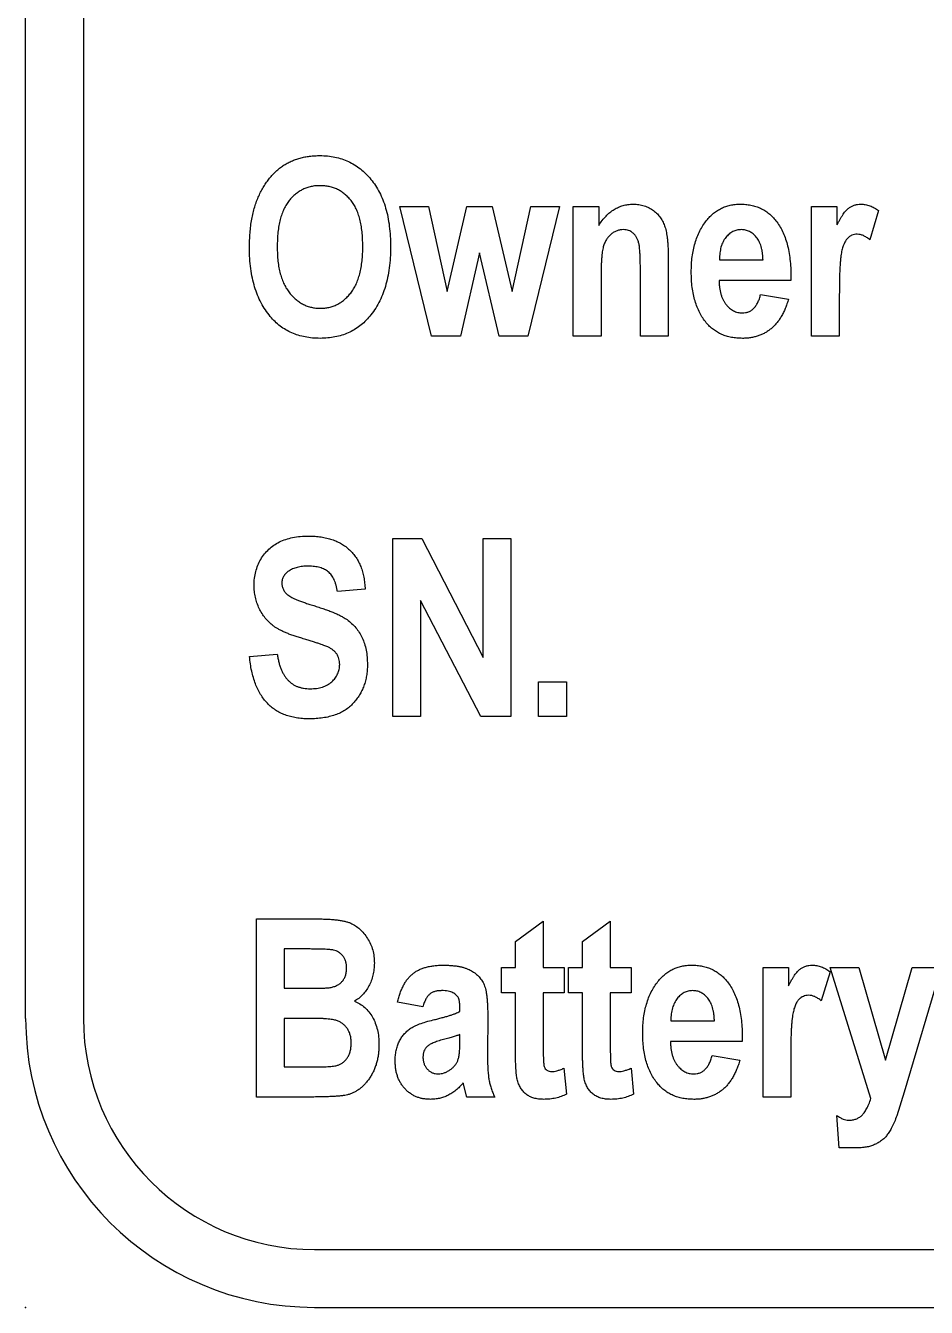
# Model space of a CAD drawing. Header units: millimetres. Extents: x 0 to 90, y 0 to 50.
# Drawn here: x 0 to 15.59, y 0 to 22.18 of the extents above; entities that cross this region are included whole.
import ezdxf

# ---------------------------------------------------------------- set-up
doc = ezdxf.new("R2010")
doc.units = ezdxf.units.MM
doc.header["$PDSIZE"] = -1

msp = doc.modelspace()

# ---------------------------------------------------------------- linework, layer by layer
at = {"color": 7, "linetype": 'Continuous'}
for p, q in [((0, 5), (0, 45)), ((5, 0), (85, 0))]:
    msp.add_line(p, q, dxfattribs=at)
at = {"color": 7, "linetype": 'Continuous', "lineweight": 25}
for p, q in [((1, 45), (1, 5)), ((6.474, 19.047), (6.969, 19.047)), ((7.024, 16.805), (6.474, 19.047)), ((6.969, 19.047), (7.295, 17.578)), ((7.295, 17.578), (7.634, 19.047)), ((7.634, 19.047), (8.071, 19.047)), ((8.071, 19.047), (8.416, 17.578)), ((8.416, 17.578), (8.742, 19.047)), ((9.236, 19.047), (8.687, 16.805)), ((8.742, 19.047), (9.236, 19.047)), ((9.476, 19.047), (9.917, 19.047)), ((9.476, 16.805), (9.476, 19.047)), ((9.917, 19.047), (9.917, 18.719)), ((13.599, 19.047), (14.039, 19.047)), ((13.599, 16.805), (13.599, 19.047)), ((14.039, 19.047), (14.039, 18.729)), ((14.76, 18.975), (14.608, 18.47)), ((7.855, 18.247), (7.522, 16.805)), ((8.194, 16.805), (7.855, 18.247)), ((11.117, 18.192), (11.117, 16.805)), ((12.006, 18.126), (12.759, 18.126)), ((9.957, 17.822), (9.957, 16.805)), ((10.637, 16.805), (10.637, 17.951)), ((13.239, 17.766), (11.998, 17.766)), ((13.241, 17.832), (13.239, 17.766)), ((12.718, 17.526), (13.199, 17.446)), ((14.079, 17.498), (14.079, 16.805)), ((7.522, 16.805), (7.024, 16.805)), ((8.687, 16.805), (8.194, 16.805)), ((9.957, 16.805), (9.476, 16.805)), ((11.117, 16.805), (10.637, 16.805)), ((14.079, 16.805), (13.599, 16.805)), ((6.354, 13.304), (6.856, 13.304)), ((6.354, 10.222), (6.354, 13.304)), ((6.856, 13.304), (7.915, 11.246)), ((7.915, 13.304), (8.396, 13.304)), ((7.915, 11.246), (7.915, 13.304)), ((8.396, 13.304), (8.396, 10.222)), ((5.874, 12.424), (5.394, 12.384)), ((6.835, 12.232), (6.835, 10.222)), ((7.877, 10.222), (6.835, 12.232)), ((3.873, 11.263), (4.353, 11.303)), ((8.876, 10.823), (9.356, 10.823)), ((8.876, 10.222), (8.876, 10.823)), ((9.356, 10.823), (9.356, 10.222)), ((6.835, 10.222), (6.354, 10.222)), ((8.396, 10.222), (7.877, 10.222)), ((9.356, 10.222), (8.876, 10.222)), ((3.993, 3.639), (3.993, 6.721)), ((3.993, 6.721), (5.029, 6.721)), ((8.476, 6.331), (8.956, 6.681)), ((8.956, 6.681), (8.956, 5.88)), ((9.637, 6.331), (10.117, 6.681)), ((10.117, 6.681), (10.117, 5.88)), ((8.476, 5.88), (8.476, 6.331)), ((9.637, 5.88), (9.637, 6.331)), ((4.473, 6.201), (4.473, 5.52)), ((4.795, 6.201), (4.473, 6.201)), ((8.236, 5.88), (8.476, 5.88)), ((8.236, 5.44), (8.236, 5.88)), ((8.956, 5.88), (9.316, 5.88)), ((9.316, 5.88), (9.316, 5.44)), ((9.396, 5.88), (9.637, 5.88)), ((9.396, 5.44), (9.396, 5.88)), ((10.117, 5.88), (10.477, 5.88)), ((10.477, 5.88), (10.477, 5.44)), ((12.759, 5.88), (13.199, 5.88)), ((12.759, 3.639), (12.759, 5.88)), ((13.199, 5.88), (13.199, 5.562)), ((13.919, 5.808), (13.767, 5.303)), ((14.626, 3.613), (13.919, 5.88)), ((13.919, 5.88), (14.42, 5.88)), ((14.42, 5.88), (14.879, 4.275)), ((14.879, 4.275), (15.342, 5.88)), ((15.841, 5.88), (15.204, 3.723)), ((15.342, 5.88), (15.841, 5.88)), ((4.473, 5.52), (4.841, 5.52)), ((8.476, 5.44), (8.236, 5.44)), ((8.476, 4.451), (8.476, 5.44)), ((8.956, 5.44), (8.956, 4.514)), ((9.316, 5.44), (8.956, 5.44)), ((9.637, 5.44), (9.396, 5.44)), ((9.637, 4.451), (9.637, 5.44)), ((10.117, 5.44), (10.117, 4.514)), ((10.477, 5.44), (10.117, 5.44)), ((6.875, 5.2), (6.434, 5.28)), ((4.473, 5), (4.473, 4.159)), ((4.916, 5), (4.473, 5)), ((7.995, 5.061), (7.991, 4.372)), ((11.166, 4.96), (11.918, 4.96)), ((7.515, 4.606), (7.515, 4.72)), ((12.401, 4.666), (12.398, 4.6)), ((12.398, 4.6), (11.157, 4.6)), ((11.878, 4.359), (12.358, 4.279)), ((13.239, 4.331), (13.239, 3.639)), ((4.473, 4.159), (4.981, 4.159)), ((9.314, 4.137), (9.356, 3.688)), ((10.475, 4.137), (10.517, 3.688)), ((7.635, 3.639), (7.572, 3.884)), ((4.855, 3.639), (3.993, 3.639)), ((8.116, 3.639), (7.635, 3.639)), ((13.239, 3.639), (12.759, 3.639)), ((15.204, 3.723), (15.075, 3.316)), ((14.079, 2.758), (14.039, 3.319)), ((14.367, 2.758), (14.079, 2.758)), ((5, 1), (85, 1))]:
    msp.add_line(p, q, dxfattribs=at)
at = {"color": 7, "linetype": 'Continuous'}
msp.add_arc((5, 5), 5, 180, 270, dxfattribs=at)
at = {"color": 7, "linetype": 'Continuous', "lineweight": 25}
msp.add_arc((5, 5), 4, 180, 270, dxfattribs=at)
for points, knots in [([(3.873, 18.328), (3.873, 18.372), (3.874, 18.46), (3.882, 18.587), (3.894, 18.709), (3.912, 18.825), (3.934, 18.934), (3.963, 19.038), (3.995, 19.136), (4.034, 19.227), (4.075, 19.313), (4.121, 19.393), (4.169, 19.467), (4.221, 19.536), (4.276, 19.599), (4.333, 19.657), (4.394, 19.709), (4.458, 19.755), (4.526, 19.796), (4.597, 19.831), (4.671, 19.861), (4.749, 19.886), (4.83, 19.904), (4.915, 19.918), (5.003, 19.926), (5.063, 19.927), (5.094, 19.927)], [0, 0, 0, 0, 0.058875, 0.115087, 0.168733, 0.220242, 0.269388, 0.316432, 0.361664, 0.405189, 0.447138, 0.487671, 0.526429, 0.564333, 0.601001, 0.63679, 0.671728, 0.706392, 0.741065, 0.775755, 0.810796, 0.846552, 0.883251, 0.920875, 0.959825, 1, 1, 1, 1]), ([(5.094, 19.927), (5.138, 19.926), (5.224, 19.924), (5.351, 19.904), (5.471, 19.873), (5.585, 19.827), (5.692, 19.768), (5.794, 19.697), (5.889, 19.613), (5.977, 19.517), (6.057, 19.409), (6.126, 19.289), (6.185, 19.159), (6.232, 19.017), (6.27, 18.865), (6.295, 18.701), (6.312, 18.528), (6.314, 18.408), (6.314, 18.346)], [0, 0, 0, 0, 0.058743, 0.1153, 0.170276, 0.224446, 0.278578, 0.333277, 0.389235, 0.4473, 0.507146, 0.568199, 0.631674, 0.697718, 0.767323, 0.840564, 0.917933, 1, 1, 1, 1]), ([(5.097, 19.407), (5.07, 19.407), (5.017, 19.406), (4.94, 19.392), (4.867, 19.373), (4.797, 19.344), (4.732, 19.308), (4.67, 19.263), (4.612, 19.21), (4.558, 19.149), (4.509, 19.08), (4.467, 19.001), (4.432, 18.914), (4.403, 18.818), (4.381, 18.713), (4.365, 18.599), (4.355, 18.477), (4.354, 18.392), (4.353, 18.348)], [0, 0, 0, 0, 0.055346, 0.10833, 0.160314, 0.21125, 0.262284, 0.314149, 0.36754, 0.423098, 0.48089, 0.541672, 0.606058, 0.674119, 0.747753, 0.826121, 0.909974, 1, 1, 1, 1]), ([(5.834, 18.359), (5.833, 18.402), (5.832, 18.486), (5.823, 18.607), (5.807, 18.719), (5.786, 18.823), (5.756, 18.918), (5.722, 19.005), (5.68, 19.082), (5.632, 19.151), (5.579, 19.211), (5.521, 19.263), (5.461, 19.308), (5.396, 19.345), (5.326, 19.372), (5.253, 19.392), (5.176, 19.405), (5.124, 19.407), (5.097, 19.407)], [0, 0, 0, 0, 0.089548, 0.173697, 0.251922, 0.324868, 0.393134, 0.457541, 0.518115, 0.575582, 0.631034, 0.6843, 0.736287, 0.787408, 0.838645, 0.890685, 0.944151, 1, 1, 1, 1]), ([(9.917, 18.719), (9.936, 18.748), (9.974, 18.805), (10.04, 18.88), (10.108, 18.944), (10.181, 18.996), (10.258, 19.037), (10.338, 19.066), (10.423, 19.084), (10.481, 19.086), (10.511, 19.087)], [0, 0, 0, 0, 0.144188, 0.279926, 0.40695, 0.528181, 0.645945, 0.762211, 0.879228, 1, 1, 1, 1]), ([(10.511, 19.087), (10.545, 19.086), (10.61, 19.083), (10.703, 19.062), (10.789, 19.027), (10.865, 18.978), (10.932, 18.92), (10.987, 18.852), (11.032, 18.776), (11.059, 18.706), (11.076, 18.646), (11.087, 18.595), (11.097, 18.54), (11.104, 18.48), (11.111, 18.415), (11.115, 18.345), (11.117, 18.27), (11.117, 18.218), (11.117, 18.192)], [0, 0, 0, 0, 0.081809, 0.158184, 0.232277, 0.304984, 0.377186, 0.447418, 0.518102, 0.590024, 0.628532, 0.670597, 0.715851, 0.7654, 0.818366, 0.874748, 0.935616, 1, 1, 1, 1]), ([(11.782, 18.805), (11.801, 18.827), (11.838, 18.872), (11.902, 18.929), (11.968, 18.978), (12.039, 19.017), (12.114, 19.049), (12.193, 19.071), (12.277, 19.085), (12.334, 19.086), (12.363, 19.087)], [0, 0, 0, 0, 0.131803, 0.258178, 0.381187, 0.502111, 0.622757, 0.744986, 0.869915, 1, 1, 1, 1]), ([(12.363, 19.087), (12.395, 19.086), (12.458, 19.085), (12.549, 19.07), (12.635, 19.049), (12.716, 19.017), (12.791, 18.977), (12.861, 18.927), (12.926, 18.868), (12.963, 18.823), (12.982, 18.801)], [0, 0, 0, 0, 0.136085, 0.26555, 0.390373, 0.511681, 0.632154, 0.752423, 0.874273, 1, 1, 1, 1]), ([(14.039, 18.729), (14.049, 18.746), (14.067, 18.781), (14.093, 18.829), (14.119, 18.873), (14.146, 18.912), (14.17, 18.946), (14.195, 18.975), (14.218, 18.999), (14.248, 19.025), (14.288, 19.05), (14.338, 19.072), (14.393, 19.084), (14.43, 19.086), (14.449, 19.087)], [0, 0, 0, 0, 0.103998, 0.200308, 0.28858, 0.369557, 0.441584, 0.506796, 0.565676, 0.617047, 0.71184, 0.805834, 0.901309, 1, 1, 1, 1]), ([(14.449, 19.087), (14.476, 19.086), (14.53, 19.083), (14.61, 19.06), (14.688, 19.025), (14.735, 18.992), (14.76, 18.975)], [0, 0, 0, 0, 0.2409696, 0.4820757, 0.7336169, 1, 1, 1, 1]), ([(10.346, 18.647), (10.327, 18.646), (10.288, 18.644), (10.232, 18.628), (10.179, 18.604), (10.13, 18.568), (10.085, 18.525), (10.048, 18.473), (10.016, 18.414), (9.998, 18.358), (9.985, 18.307), (9.978, 18.261), (9.971, 18.207), (9.967, 18.144), (9.962, 18.075), (9.959, 17.998), (9.957, 17.912), (9.957, 17.853), (9.957, 17.822)], [0, 0, 0, 0, 0.057016, 0.112732, 0.169301, 0.22845, 0.288925, 0.350989, 0.415198, 0.483776, 0.52274, 0.568531, 0.622096, 0.682764, 0.7507, 0.826504, 0.909596, 1, 1, 1, 1]), ([(10.637, 17.951), (10.637, 17.979), (10.637, 18.031), (10.635, 18.107), (10.634, 18.175), (10.631, 18.236), (10.627, 18.29), (10.623, 18.336), (10.617, 18.375), (10.609, 18.417), (10.596, 18.463), (10.574, 18.511), (10.546, 18.552), (10.512, 18.586), (10.474, 18.613), (10.434, 18.633), (10.391, 18.645), (10.361, 18.646), (10.346, 18.647)], [0, 0, 0, 0, 0.097761, 0.1866444, 0.2673996, 0.340072, 0.4039178, 0.4589663, 0.5060973, 0.5445867, 0.6111247, 0.6730915, 0.7312221, 0.7877793, 0.8424479, 0.8951133, 0.9464925, 1, 1, 1, 1]), ([(11.518, 17.914), (11.519, 17.959), (11.52, 18.047), (11.532, 18.176), (11.553, 18.298), (11.582, 18.413), (11.619, 18.522), (11.665, 18.623), (11.718, 18.718), (11.761, 18.776), (11.782, 18.805)], [0, 0, 0, 0, 0.14335, 0.279282, 0.409862, 0.535249, 0.655308, 0.772627, 0.886788, 1, 1, 1, 1]), ([(12.383, 18.647), (12.358, 18.645), (12.307, 18.642), (12.235, 18.615), (12.169, 18.572), (12.133, 18.532), (12.115, 18.511)], [0, 0, 0, 0, 0.246886, 0.485988, 0.734124, 1, 1, 1, 1]), ([(12.759, 18.126), (12.758, 18.147), (12.756, 18.188), (12.75, 18.247), (12.74, 18.302), (12.728, 18.353), (12.711, 18.399), (12.692, 18.442), (12.67, 18.482), (12.636, 18.526), (12.589, 18.574), (12.526, 18.616), (12.456, 18.642), (12.408, 18.645), (12.383, 18.647)], [0, 0, 0, 0, 0.087678, 0.170456, 0.24878, 0.32184, 0.390524, 0.456764, 0.519546, 0.579618, 0.692312, 0.797234, 0.897785, 1, 1, 1, 1]), ([(12.982, 18.801), (13.003, 18.772), (13.046, 18.714), (13.098, 18.616), (13.142, 18.509), (13.18, 18.393), (13.207, 18.266), (13.227, 18.13), (13.24, 17.984), (13.241, 17.884), (13.241, 17.832)], [0, 0, 0, 0, 0.103895, 0.211958, 0.324884, 0.443908, 0.57076, 0.705209, 0.847943, 1, 1, 1, 1]), ([(12.115, 18.511), (12.106, 18.499), (12.088, 18.475), (12.066, 18.435), (12.047, 18.392), (12.031, 18.345), (12.02, 18.295), (12.012, 18.242), (12.006, 18.185), (12.006, 18.146), (12.006, 18.126)], [0, 0, 0, 0, 0.109018, 0.220388, 0.33587, 0.455756, 0.58196, 0.71394, 0.852622, 1, 1, 1, 1]), ([(14.389, 18.567), (14.373, 18.566), (14.342, 18.564), (14.297, 18.549), (14.254, 18.526), (14.216, 18.491), (14.18, 18.445), (14.152, 18.383), (14.128, 18.307), (14.113, 18.233), (14.104, 18.162), (14.097, 18.098), (14.091, 18.023), (14.087, 17.938), (14.083, 17.843), (14.081, 17.737), (14.08, 17.621), (14.08, 17.54), (14.079, 17.498)], [0, 0, 0, 0, 0.038912, 0.077466, 0.116553, 0.158297, 0.205102, 0.260093, 0.325766, 0.402257, 0.447626, 0.501137, 0.563301, 0.633649, 0.712231, 0.799558, 0.895649, 1, 1, 1, 1]), ([(14.608, 18.47), (14.589, 18.484), (14.554, 18.512), (14.498, 18.543), (14.443, 18.563), (14.407, 18.565), (14.389, 18.567)], [0, 0, 0, 0, 0.2912302, 0.5504626, 0.7831334, 1, 1, 1, 1]), ([(4.233, 17.143), (4.204, 17.18), (4.146, 17.255), (4.073, 17.379), (4.011, 17.513), (3.96, 17.657), (3.921, 17.81), (3.893, 17.974), (3.876, 18.147), (3.874, 18.267), (3.873, 18.328)], [0, 0, 0, 0, 0.111774, 0.224768, 0.341037, 0.461277, 0.586021, 0.717125, 0.854893, 1, 1, 1, 1]), ([(4.353, 18.348), (4.354, 18.305), (4.355, 18.222), (4.365, 18.102), (4.381, 17.989), (4.405, 17.885), (4.435, 17.789), (4.471, 17.701), (4.515, 17.622), (4.565, 17.552), (4.62, 17.489), (4.679, 17.435), (4.74, 17.389), (4.805, 17.351), (4.874, 17.322), (4.945, 17.301), (5.02, 17.288), (5.071, 17.287), (5.097, 17.286)], [0, 0, 0, 0, 0.088602, 0.171444, 0.249281, 0.322503, 0.391452, 0.456213, 0.51819, 0.577721, 0.634997, 0.689462, 0.742006, 0.793632, 0.844107, 0.895137, 0.946598, 1, 1, 1, 1]), ([(5.097, 17.286), (5.123, 17.287), (5.174, 17.289), (5.249, 17.3), (5.321, 17.321), (5.389, 17.35), (5.454, 17.387), (5.515, 17.434), (5.573, 17.487), (5.627, 17.549), (5.676, 17.62), (5.719, 17.7), (5.754, 17.788), (5.783, 17.886), (5.807, 17.992), (5.822, 18.106), (5.833, 18.23), (5.834, 18.315), (5.834, 18.359)], [0, 0, 0, 0, 0.053504, 0.105005, 0.155724, 0.205892, 0.256621, 0.308503, 0.362033, 0.418076, 0.477, 0.538189, 0.603185, 0.672405, 0.74634, 0.825333, 0.909801, 1, 1, 1, 1]), ([(6.314, 18.346), (6.313, 18.284), (6.311, 18.163), (6.294, 17.986), (6.266, 17.82), (6.227, 17.664), (6.177, 17.519), (6.114, 17.384), (6.042, 17.259), (5.983, 17.184), (5.954, 17.147)], [0, 0, 0, 0, 0.145904, 0.284543, 0.416087, 0.54131, 0.661107, 0.776944, 0.889496, 1, 1, 1, 1]), ([(11.778, 17.035), (11.757, 17.062), (11.715, 17.117), (11.662, 17.208), (11.618, 17.307), (11.58, 17.413), (11.553, 17.527), (11.532, 17.649), (11.52, 17.779), (11.519, 17.868), (11.518, 17.914)], [0, 0, 0, 0, 0.109602, 0.221484, 0.336773, 0.456542, 0.581983, 0.714311, 0.853395, 1, 1, 1, 1]), ([(11.998, 17.766), (11.999, 17.744), (12, 17.702), (12.007, 17.641), (12.017, 17.583), (12.03, 17.529), (12.046, 17.479), (12.067, 17.433), (12.091, 17.391), (12.118, 17.352), (12.148, 17.318), (12.18, 17.288), (12.213, 17.262), (12.248, 17.242), (12.284, 17.226), (12.322, 17.214), (12.361, 17.207), (12.388, 17.206), (12.401, 17.206)], [0, 0, 0, 0, 0.0847448, 0.1649225, 0.2409266, 0.3121893, 0.3809109, 0.446858, 0.5095505, 0.5714293, 0.630845, 0.6866975, 0.7412358, 0.7930266, 0.8447598, 0.8957448, 0.9469955, 1, 1, 1, 1]), ([(12.401, 17.206), (12.42, 17.207), (12.458, 17.208), (12.511, 17.224), (12.559, 17.25), (12.602, 17.285), (12.639, 17.332), (12.672, 17.387), (12.698, 17.453), (12.711, 17.501), (12.718, 17.526)], [0, 0, 0, 0, 0.116524, 0.226733, 0.335156, 0.447522, 0.566259, 0.696642, 0.840192, 1, 1, 1, 1]), ([(13.199, 17.446), (13.191, 17.418), (13.175, 17.363), (13.145, 17.285), (13.113, 17.212), (13.077, 17.145), (13.038, 17.083), (12.995, 17.027), (12.949, 16.976), (12.899, 16.932), (12.848, 16.892), (12.792, 16.858), (12.734, 16.83), (12.673, 16.806), (12.61, 16.788), (12.543, 16.775), (12.474, 16.767), (12.427, 16.766), (12.403, 16.765)], [0, 0, 0, 0, 0.077045, 0.150467, 0.220359, 0.287014, 0.351067, 0.412648, 0.472598, 0.530996, 0.588287, 0.645052, 0.702096, 0.758661, 0.816964, 0.875836, 0.936735, 1, 1, 1, 1]), ([(5.095, 16.765), (5.051, 16.766), (4.964, 16.768), (4.838, 16.787), (4.718, 16.816), (4.606, 16.857), (4.501, 16.911), (4.404, 16.977), (4.313, 17.053), (4.26, 17.113), (4.233, 17.143)], [0, 0, 0, 0, 0.1368706, 0.2672512, 0.3929102, 0.5147911, 0.6345242, 0.7543605, 0.8755291, 1, 1, 1, 1]), ([(5.954, 17.147), (5.927, 17.116), (5.874, 17.056), (5.784, 16.978), (5.687, 16.912), (5.582, 16.859), (5.47, 16.817), (5.352, 16.787), (5.226, 16.769), (5.14, 16.767), (5.095, 16.765)], [0, 0, 0, 0, 0.125148, 0.246865, 0.367258, 0.487188, 0.608893, 0.734292, 0.86416, 1, 1, 1, 1]), ([(12.403, 16.765), (12.371, 16.766), (12.307, 16.768), (12.214, 16.781), (12.126, 16.802), (12.044, 16.831), (11.969, 16.869), (11.899, 16.916), (11.834, 16.971), (11.797, 17.013), (11.778, 17.035)], [0, 0, 0, 0, 0.139395, 0.271862, 0.398788, 0.521401, 0.640402, 0.758731, 0.878221, 1, 1, 1, 1]), ([(3.953, 12.493), (3.954, 12.534), (3.957, 12.613), (3.98, 12.729), (4.016, 12.84), (4.067, 12.942), (4.13, 13.036), (4.206, 13.118), (4.293, 13.188), (4.391, 13.246), (4.501, 13.29), (4.623, 13.321), (4.756, 13.341), (4.849, 13.343), (4.897, 13.344)], [0, 0, 0, 0, 0.084667, 0.166253, 0.24656, 0.326236, 0.40525, 0.482314, 0.558847, 0.63714, 0.719, 0.805955, 0.899283, 1, 1, 1, 1]), ([(4.897, 13.344), (4.934, 13.344), (5.006, 13.342), (5.11, 13.331), (5.208, 13.312), (5.3, 13.287), (5.386, 13.253), (5.465, 13.211), (5.539, 13.163), (5.605, 13.106), (5.666, 13.044), (5.719, 12.974), (5.763, 12.898), (5.801, 12.815), (5.831, 12.727), (5.853, 12.631), (5.868, 12.53), (5.872, 12.46), (5.874, 12.424)], [0, 0, 0, 0, 0.072568, 0.141783, 0.207245, 0.269735, 0.330417, 0.389031, 0.446748, 0.504049, 0.561172, 0.618533, 0.676345, 0.73572, 0.797097, 0.861465, 0.92895, 1, 1, 1, 1]), ([(4.895, 12.824), (4.86, 12.823), (4.794, 12.822), (4.702, 12.806), (4.621, 12.78), (4.554, 12.743), (4.501, 12.699), (4.461, 12.648), (4.437, 12.592), (4.435, 12.551), (4.433, 12.531)], [0, 0, 0, 0, 0.171938, 0.325282, 0.462844, 0.587601, 0.70071, 0.802728, 0.900506, 1, 1, 1, 1]), ([(5.394, 12.384), (5.39, 12.403), (5.384, 12.441), (5.372, 12.496), (5.356, 12.546), (5.338, 12.591), (5.317, 12.632), (5.294, 12.668), (5.267, 12.7), (5.228, 12.736), (5.17, 12.772), (5.09, 12.803), (4.996, 12.821), (4.93, 12.823), (4.895, 12.824)], [0, 0, 0, 0, 0.079937, 0.154639, 0.224777, 0.289732, 0.351117, 0.407984, 0.462627, 0.51532, 0.620706, 0.734618, 0.860001, 1, 1, 1, 1]), ([(4.76, 11.582), (4.734, 11.59), (4.683, 11.606), (4.61, 11.631), (4.541, 11.655), (4.48, 11.682), (4.422, 11.708), (4.371, 11.736), (4.325, 11.763), (4.27, 11.801), (4.21, 11.853), (4.145, 11.925), (4.089, 12.005), (4.04, 12.093), (4.001, 12.187), (3.974, 12.286), (3.956, 12.388), (3.954, 12.458), (3.953, 12.493)], [0, 0, 0, 0, 0.0622316, 0.1205711, 0.1753527, 0.2260922, 0.27338, 0.3177031, 0.3579184, 0.3952189, 0.4668139, 0.5386371, 0.6120785, 0.6881055, 0.7657377, 0.842667, 0.9206211, 1, 1, 1, 1]), ([(4.433, 12.531), (4.435, 12.511), (4.437, 12.473), (4.458, 12.417), (4.492, 12.366), (4.523, 12.339), (4.539, 12.325)], [0, 0, 0, 0, 0.246628, 0.484852, 0.732757, 1, 1, 1, 1]), ([(4.539, 12.325), (4.549, 12.317), (4.571, 12.301), (4.61, 12.28), (4.656, 12.257), (4.711, 12.234), (4.773, 12.21), (4.844, 12.186), (4.922, 12.16), (4.977, 12.143), (5.006, 12.135)], [0, 0, 0, 0, 0.072621, 0.160521, 0.262665, 0.379386, 0.511902, 0.658321, 0.821909, 1, 1, 1, 1]), ([(5.006, 12.135), (5.037, 12.125), (5.097, 12.107), (5.182, 12.077), (5.262, 12.049), (5.335, 12.02), (5.4, 11.99), (5.46, 11.96), (5.513, 11.93), (5.575, 11.89), (5.642, 11.835), (5.715, 11.761), (5.775, 11.677), (5.826, 11.584), (5.865, 11.482), (5.894, 11.37), (5.911, 11.247), (5.913, 11.162), (5.914, 11.118)], [0, 0, 0, 0, 0.064735, 0.125232, 0.18165, 0.233928, 0.282151, 0.326608, 0.367382, 0.404223, 0.473435, 0.541966, 0.610478, 0.680583, 0.753185, 0.829975, 0.911788, 1, 1, 1, 1]), ([(5.434, 11.125), (5.433, 11.142), (5.432, 11.175), (5.423, 11.223), (5.406, 11.266), (5.383, 11.306), (5.354, 11.342), (5.318, 11.374), (5.276, 11.403), (5.234, 11.424), (5.195, 11.441), (5.157, 11.455), (5.111, 11.472), (5.056, 11.49), (4.994, 11.511), (4.923, 11.534), (4.844, 11.557), (4.789, 11.574), (4.76, 11.582)], [0, 0, 0, 0, 0.057552, 0.111793, 0.164085, 0.214928, 0.266872, 0.320587, 0.378808, 0.441299, 0.478455, 0.524687, 0.58055, 0.645585, 0.720264, 0.803693, 0.897024, 1, 1, 1, 1]), ([(4.901, 10.182), (4.863, 10.183), (4.79, 10.185), (4.684, 10.197), (4.584, 10.219), (4.49, 10.248), (4.404, 10.286), (4.322, 10.332), (4.248, 10.388), (4.181, 10.452), (4.119, 10.524), (4.064, 10.604), (4.016, 10.694), (3.974, 10.791), (3.939, 10.897), (3.91, 11.012), (3.887, 11.134), (3.878, 11.219), (3.873, 11.263)], [0, 0, 0, 0, 0.0673204, 0.1309198, 0.1916846, 0.2500735, 0.3064606, 0.3620394, 0.4170512, 0.4720401, 0.5285064, 0.5865571, 0.6469252, 0.7100319, 0.7765677, 0.8468161, 0.9212905, 1, 1, 1, 1]), ([(4.353, 11.303), (4.357, 11.279), (4.365, 11.231), (4.38, 11.163), (4.398, 11.1), (4.42, 11.041), (4.444, 10.987), (4.473, 10.938), (4.503, 10.892), (4.538, 10.852), (4.575, 10.817), (4.615, 10.786), (4.659, 10.76), (4.705, 10.739), (4.755, 10.723), (4.808, 10.711), (4.864, 10.704), (4.902, 10.703), (4.922, 10.703)], [0, 0, 0, 0, 0.080205, 0.156403, 0.228002, 0.296347, 0.360689, 0.422637, 0.481417, 0.538915, 0.594342, 0.649263, 0.703951, 0.75944, 0.816109, 0.87479, 0.935893, 1, 1, 1, 1]), ([(5.914, 11.118), (5.914, 11.086), (5.912, 11.022), (5.9, 10.929), (5.882, 10.839), (5.854, 10.753), (5.819, 10.672), (5.777, 10.594), (5.727, 10.52), (5.669, 10.45), (5.604, 10.387), (5.529, 10.332), (5.445, 10.285), (5.353, 10.248), (5.252, 10.218), (5.143, 10.197), (5.025, 10.185), (4.943, 10.183), (4.901, 10.182)], [0, 0, 0, 0, 0.061988, 0.122014, 0.180404, 0.237404, 0.294337, 0.35031, 0.407281, 0.464895, 0.523116, 0.582261, 0.642735, 0.706185, 0.772826, 0.843675, 0.919228, 1, 1, 1, 1]), ([(4.922, 10.703), (4.941, 10.703), (4.979, 10.704), (5.034, 10.709), (5.086, 10.718), (5.134, 10.732), (5.18, 10.749), (5.223, 10.77), (5.261, 10.795), (5.297, 10.823), (5.329, 10.854), (5.357, 10.887), (5.38, 10.923), (5.4, 10.96), (5.415, 10.999), (5.426, 11.039), (5.433, 11.082), (5.434, 11.111), (5.434, 11.125)], [0, 0, 0, 0, 0.078116, 0.152378, 0.222361, 0.290398, 0.354953, 0.418407, 0.48035, 0.541317, 0.601276, 0.659645, 0.715993, 0.771945, 0.827759, 0.883351, 0.94118, 1, 1, 1, 1]), ([(5.029, 6.721), (5.063, 6.721), (5.128, 6.72), (5.222, 6.717), (5.309, 6.711), (5.387, 6.703), (5.458, 6.693), (5.52, 6.68), (5.576, 6.666), (5.639, 6.642), (5.71, 6.604), (5.786, 6.544), (5.856, 6.471), (5.918, 6.384), (5.97, 6.287), (6.008, 6.183), (6.03, 6.072), (6.033, 5.996), (6.034, 5.957)], [0, 0, 0, 0, 0.07028, 0.135416, 0.195068, 0.24925, 0.298454, 0.342507, 0.381832, 0.416347, 0.481346, 0.547405, 0.616624, 0.690799, 0.766602, 0.842701, 0.919643, 1, 1, 1, 1]), ([(5.554, 5.867), (5.553, 5.888), (5.551, 5.928), (5.54, 5.985), (5.519, 6.036), (5.49, 6.08), (5.455, 6.117), (5.417, 6.146), (5.375, 6.168), (5.335, 6.18), (5.297, 6.187), (5.258, 6.19), (5.207, 6.194), (5.146, 6.196), (5.074, 6.199), (4.991, 6.199), (4.897, 6.201), (4.83, 6.201), (4.795, 6.201)], [0, 0, 0, 0, 0.065772, 0.125482, 0.182261, 0.237219, 0.290141, 0.340666, 0.389377, 0.438774, 0.469408, 0.51093, 0.563567, 0.627919, 0.704074, 0.791347, 0.889773, 1, 1, 1, 1]), ([(5.251, 5.53), (5.273, 5.534), (5.317, 5.542), (5.377, 5.564), (5.43, 5.595), (5.475, 5.634), (5.51, 5.682), (5.536, 5.736), (5.551, 5.8), (5.553, 5.844), (5.554, 5.867)], [0, 0, 0, 0, 0.1375242, 0.2636157, 0.3836573, 0.4992958, 0.6158696, 0.734527, 0.8613972, 1, 1, 1, 1]), ([(6.034, 5.957), (6.033, 5.921), (6.03, 5.851), (6.013, 5.748), (5.982, 5.651), (5.941, 5.56), (5.89, 5.478), (5.831, 5.406), (5.765, 5.344), (5.715, 5.313), (5.69, 5.298)], [0, 0, 0, 0, 0.137774, 0.2708, 0.400543, 0.529749, 0.654738, 0.773582, 0.888014, 1, 1, 1, 1]), ([(6.434, 5.28), (6.441, 5.308), (6.455, 5.361), (6.479, 5.438), (6.507, 5.508), (6.54, 5.573), (6.573, 5.632), (6.611, 5.684), (6.653, 5.731), (6.697, 5.772), (6.747, 5.807), (6.801, 5.838), (6.859, 5.863), (6.923, 5.884), (6.992, 5.9), (7.066, 5.912), (7.144, 5.919), (7.198, 5.92), (7.226, 5.92)], [0, 0, 0, 0, 0.075823, 0.146937, 0.213954, 0.277769, 0.338238, 0.395102, 0.450157, 0.503603, 0.556916, 0.611391, 0.668331, 0.727326, 0.790084, 0.855897, 0.926121, 1, 1, 1, 1]), ([(7.226, 5.92), (7.251, 5.92), (7.299, 5.92), (7.369, 5.915), (7.435, 5.909), (7.496, 5.9), (7.552, 5.888), (7.604, 5.872), (7.651, 5.855), (7.707, 5.829), (7.77, 5.79), (7.835, 5.735), (7.887, 5.672), (7.922, 5.612), (7.944, 5.558), (7.958, 5.509), (7.97, 5.453), (7.979, 5.389), (7.986, 5.318), (7.992, 5.239), (7.995, 5.152), (7.995, 5.092), (7.995, 5.061)], [0, 0, 0, 0, 0.054641, 0.106161, 0.154129, 0.199645, 0.241972, 0.281198, 0.318383, 0.352886, 0.417854, 0.479403, 0.539067, 0.598519, 0.63066, 0.667995, 0.709776, 0.757108, 0.809735, 0.86773, 0.931128, 1, 1, 1, 1]), ([(10.942, 5.638), (10.961, 5.661), (10.998, 5.705), (11.061, 5.762), (11.127, 5.812), (11.199, 5.851), (11.274, 5.883), (11.353, 5.904), (11.436, 5.918), (11.493, 5.92), (11.522, 5.92)], [0, 0, 0, 0, 0.131803, 0.258178, 0.381187, 0.502111, 0.622757, 0.744986, 0.869915, 1, 1, 1, 1]), ([(11.522, 5.92), (11.554, 5.92), (11.617, 5.918), (11.708, 5.904), (11.795, 5.882), (11.875, 5.851), (11.951, 5.81), (12.021, 5.76), (12.085, 5.702), (12.123, 5.657), (12.142, 5.634)], [0, 0, 0, 0, 0.1360853, 0.2655503, 0.3903726, 0.5116806, 0.6321538, 0.7524231, 0.8742726, 1, 1, 1, 1]), ([(13.199, 5.562), (13.208, 5.58), (13.226, 5.614), (13.253, 5.663), (13.279, 5.707), (13.305, 5.745), (13.329, 5.78), (13.354, 5.808), (13.378, 5.833), (13.407, 5.859), (13.447, 5.883), (13.497, 5.905), (13.552, 5.918), (13.589, 5.92), (13.608, 5.92)], [0, 0, 0, 0, 0.103998, 0.200308, 0.28858, 0.369557, 0.441584, 0.506796, 0.565676, 0.617047, 0.71184, 0.805834, 0.901309, 1, 1, 1, 1]), ([(13.608, 5.92), (13.635, 5.919), (13.69, 5.917), (13.769, 5.894), (13.847, 5.859), (13.895, 5.826), (13.919, 5.808)], [0, 0, 0, 0, 0.24097, 0.482076, 0.733617, 1, 1, 1, 1]), ([(10.677, 4.747), (10.678, 4.792), (10.68, 4.881), (10.692, 5.01), (10.712, 5.132), (10.742, 5.247), (10.778, 5.356), (10.824, 5.457), (10.878, 5.552), (10.921, 5.61), (10.942, 5.638)], [0, 0, 0, 0, 0.14335, 0.279282, 0.409862, 0.535249, 0.655308, 0.772627, 0.886788, 1, 1, 1, 1]), ([(12.142, 5.634), (12.163, 5.605), (12.206, 5.547), (12.257, 5.449), (12.302, 5.342), (12.339, 5.226), (12.367, 5.099), (12.386, 4.963), (12.399, 4.818), (12.4, 4.718), (12.401, 4.666)], [0, 0, 0, 0, 0.103895, 0.211958, 0.324884, 0.443908, 0.57076, 0.705209, 0.847943, 1, 1, 1, 1]), ([(4.841, 5.52), (4.867, 5.52), (4.917, 5.52), (4.988, 5.521), (5.051, 5.521), (5.107, 5.523), (5.154, 5.524), (5.193, 5.526), (5.224, 5.527), (5.243, 5.529), (5.251, 5.53)], [0, 0, 0, 0, 0.1922402, 0.3661785, 0.5202834, 0.6545811, 0.7690505, 0.8652795, 0.9417025, 1, 1, 1, 1]), ([(7.197, 5.48), (7.177, 5.479), (7.138, 5.478), (7.083, 5.467), (7.035, 5.449), (6.993, 5.422), (6.956, 5.384), (6.924, 5.334), (6.896, 5.272), (6.882, 5.225), (6.875, 5.2)], [0, 0, 0, 0, 0.129425, 0.247739, 0.354825, 0.457886, 0.5643, 0.688408, 0.83323, 1, 1, 1, 1]), ([(7.515, 5.12), (7.515, 5.147), (7.514, 5.196), (7.511, 5.263), (7.502, 5.314), (7.491, 5.352), (7.474, 5.381), (7.452, 5.405), (7.425, 5.427), (7.392, 5.446), (7.354, 5.462), (7.308, 5.473), (7.255, 5.479), (7.217, 5.48), (7.197, 5.48)], [0, 0, 0, 0, 0.142159, 0.258294, 0.348159, 0.413507, 0.466941, 0.523505, 0.58258, 0.648211, 0.720281, 0.802478, 0.894958, 1, 1, 1, 1]), ([(11.274, 5.344), (11.266, 5.332), (11.248, 5.308), (11.225, 5.269), (11.207, 5.225), (11.191, 5.179), (11.179, 5.129), (11.171, 5.075), (11.166, 5.019), (11.166, 4.98), (11.166, 4.96)], [0, 0, 0, 0, 0.1090181, 0.2203878, 0.3358699, 0.4557559, 0.58196, 0.7139399, 0.8526217, 1, 1, 1, 1]), ([(11.543, 5.48), (11.517, 5.478), (11.467, 5.475), (11.394, 5.449), (11.328, 5.405), (11.293, 5.365), (11.274, 5.344)], [0, 0, 0, 0, 0.246886, 0.485988, 0.734124, 1, 1, 1, 1]), ([(11.918, 4.96), (11.917, 4.981), (11.916, 5.021), (11.91, 5.08), (11.899, 5.135), (11.887, 5.186), (11.871, 5.233), (11.852, 5.276), (11.829, 5.315), (11.795, 5.36), (11.748, 5.407), (11.685, 5.45), (11.616, 5.476), (11.567, 5.479), (11.543, 5.48)], [0, 0, 0, 0, 0.0876777, 0.1704564, 0.2487799, 0.3218404, 0.3905244, 0.4567645, 0.5195455, 0.5796177, 0.6923124, 0.7972337, 0.8977848, 1, 1, 1, 1]), ([(13.548, 5.4), (13.533, 5.399), (13.501, 5.398), (13.456, 5.382), (13.414, 5.359), (13.375, 5.325), (13.34, 5.278), (13.312, 5.216), (13.287, 5.14), (13.273, 5.066), (13.263, 4.996), (13.256, 4.931), (13.251, 4.856), (13.247, 4.771), (13.243, 4.676), (13.24, 4.57), (13.239, 4.454), (13.239, 4.373), (13.239, 4.331)], [0, 0, 0, 0, 0.038912, 0.077466, 0.116553, 0.158297, 0.205102, 0.260093, 0.325766, 0.402257, 0.447626, 0.501137, 0.563301, 0.633649, 0.712231, 0.799558, 0.895649, 1, 1, 1, 1]), ([(13.767, 5.303), (13.749, 5.318), (13.714, 5.346), (13.657, 5.376), (13.603, 5.396), (13.566, 5.399), (13.548, 5.4)], [0, 0, 0, 0, 0.29123, 0.550463, 0.783133, 1, 1, 1, 1]), ([(5.69, 5.298), (5.722, 5.283), (5.785, 5.254), (5.87, 5.191), (5.943, 5.112), (6.005, 5.021), (6.054, 4.917), (6.089, 4.802), (6.111, 4.676), (6.113, 4.589), (6.114, 4.544)], [0, 0, 0, 0, 0.114296, 0.227537, 0.341991, 0.461329, 0.585672, 0.715102, 0.852993, 1, 1, 1, 1]), ([(7.053, 4.974), (7.079, 4.98), (7.131, 4.992), (7.204, 5.012), (7.271, 5.03), (7.332, 5.048), (7.387, 5.066), (7.435, 5.085), (7.478, 5.102), (7.503, 5.114), (7.515, 5.12)], [0, 0, 0, 0, 0.168323, 0.325411, 0.468494, 0.600085, 0.718163, 0.824104, 0.918791, 1, 1, 1, 1]), ([(5.634, 4.571), (5.633, 4.595), (5.631, 4.643), (5.619, 4.711), (5.597, 4.771), (5.567, 4.825), (5.529, 4.871), (5.486, 4.911), (5.437, 4.941), (5.39, 4.96), (5.348, 4.972), (5.308, 4.979), (5.261, 4.986), (5.206, 4.991), (5.144, 4.996), (5.075, 4.997), (4.998, 5), (4.944, 5), (4.916, 5)], [0, 0, 0, 0, 0.076298, 0.146559, 0.212513, 0.275521, 0.337013, 0.395977, 0.455433, 0.516206, 0.550342, 0.592372, 0.641299, 0.697691, 0.761752, 0.833445, 0.91286, 1, 1, 1, 1]), ([(6.394, 4.263), (6.395, 4.294), (6.397, 4.354), (6.409, 4.441), (6.431, 4.522), (6.461, 4.596), (6.499, 4.663), (6.544, 4.724), (6.596, 4.778), (6.656, 4.826), (6.731, 4.868), (6.822, 4.906), (6.931, 4.943), (7.01, 4.963), (7.053, 4.974)], [0, 0, 0, 0, 0.086557, 0.168018, 0.245388, 0.319808, 0.392269, 0.462024, 0.531427, 0.600858, 0.677812, 0.769939, 0.87672, 1, 1, 1, 1]), ([(7.515, 4.72), (7.498, 4.713), (7.459, 4.699), (7.395, 4.679), (7.318, 4.657), (7.262, 4.642), (7.232, 4.635)], [0, 0, 0, 0, 0.186498, 0.415051, 0.685288, 1, 1, 1, 1]), ([(10.937, 3.868), (10.917, 3.896), (10.875, 3.95), (10.821, 4.041), (10.777, 4.14), (10.74, 4.246), (10.712, 4.361), (10.691, 4.483), (10.68, 4.612), (10.678, 4.701), (10.677, 4.747)], [0, 0, 0, 0, 0.109602, 0.221484, 0.336773, 0.456542, 0.581983, 0.714311, 0.853395, 1, 1, 1, 1]), ([(4.981, 4.159), (5.008, 4.159), (5.059, 4.16), (5.131, 4.161), (5.196, 4.163), (5.253, 4.167), (5.303, 4.172), (5.346, 4.177), (5.38, 4.184), (5.417, 4.194), (5.457, 4.212), (5.499, 4.241), (5.537, 4.278), (5.571, 4.323), (5.6, 4.375), (5.619, 4.435), (5.632, 4.501), (5.633, 4.547), (5.634, 4.571)], [0, 0, 0, 0, 0.08888, 0.169436, 0.241008, 0.305024, 0.36085, 0.408477, 0.447423, 0.47909, 0.534716, 0.591147, 0.649091, 0.712002, 0.777558, 0.846505, 0.920041, 1, 1, 1, 1]), ([(6.114, 4.544), (6.114, 4.516), (6.113, 4.461), (6.105, 4.381), (6.092, 4.304), (6.075, 4.23), (6.051, 4.159), (6.024, 4.092), (5.991, 4.028), (5.953, 3.968), (5.912, 3.912), (5.868, 3.862), (5.824, 3.816), (5.776, 3.777), (5.727, 3.743), (5.677, 3.715), (5.624, 3.693), (5.587, 3.682), (5.569, 3.677)], [0, 0, 0, 0, 0.076263, 0.149398, 0.220381, 0.289372, 0.356473, 0.422287, 0.487678, 0.552863, 0.616353, 0.676452, 0.734376, 0.789732, 0.8437, 0.896412, 0.94818, 1, 1, 1, 1]), ([(6.943, 4.509), (6.932, 4.497), (6.911, 4.473), (6.89, 4.43), (6.877, 4.382), (6.876, 4.348), (6.875, 4.331)], [0, 0, 0, 0, 0.242943, 0.482928, 0.733946, 1, 1, 1, 1]), ([(7.232, 4.635), (7.198, 4.625), (7.136, 4.608), (7.054, 4.578), (6.989, 4.548), (6.957, 4.521), (6.943, 4.509)], [0, 0, 0, 0, 0.329997, 0.605187, 0.826053, 1, 1, 1, 1]), ([(7.139, 4.039), (7.156, 4.04), (7.19, 4.042), (7.241, 4.055), (7.291, 4.077), (7.34, 4.106), (7.385, 4.141), (7.424, 4.179), (7.455, 4.222), (7.475, 4.26), (7.486, 4.295), (7.495, 4.326), (7.5, 4.361), (7.506, 4.401), (7.51, 4.445), (7.513, 4.495), (7.515, 4.549), (7.515, 4.587), (7.515, 4.606)], [0, 0, 0, 0, 0.065923, 0.132787, 0.203269, 0.277805, 0.352903, 0.423999, 0.490828, 0.556467, 0.591596, 0.632702, 0.678827, 0.731232, 0.789007, 0.853191, 0.923777, 1, 1, 1, 1]), ([(8.506, 3.947), (8.503, 3.959), (8.498, 3.985), (8.492, 4.028), (8.487, 4.079), (8.483, 4.138), (8.48, 4.205), (8.477, 4.28), (8.476, 4.363), (8.476, 4.421), (8.476, 4.451)], [0, 0, 0, 0, 0.070575, 0.156794, 0.257449, 0.375248, 0.507713, 0.656192, 0.819447, 1, 1, 1, 1]), ([(8.956, 4.514), (8.956, 4.49), (8.956, 4.445), (8.957, 4.382), (8.958, 4.326), (8.96, 4.279), (8.962, 4.239), (8.965, 4.208), (8.968, 4.184), (8.971, 4.171), (8.972, 4.166)], [0, 0, 0, 0, 0.204135, 0.385026, 0.544435, 0.680631, 0.79357, 0.885331, 0.953962, 1, 1, 1, 1]), ([(9.667, 3.947), (9.664, 3.959), (9.659, 3.985), (9.653, 4.028), (9.648, 4.079), (9.644, 4.138), (9.641, 4.205), (9.638, 4.28), (9.637, 4.363), (9.637, 4.421), (9.637, 4.451)], [0, 0, 0, 0, 0.070575, 0.156794, 0.257449, 0.375248, 0.507713, 0.656192, 0.819447, 1, 1, 1, 1]), ([(10.117, 4.514), (10.117, 4.49), (10.116, 4.445), (10.118, 4.382), (10.119, 4.326), (10.121, 4.279), (10.122, 4.239), (10.126, 4.208), (10.128, 4.184), (10.132, 4.171), (10.133, 4.166)], [0, 0, 0, 0, 0.204135, 0.385026, 0.544435, 0.680631, 0.79357, 0.885331, 0.953962, 1, 1, 1, 1]), ([(11.157, 4.6), (11.158, 4.578), (11.16, 4.536), (11.166, 4.474), (11.176, 4.417), (11.189, 4.363), (11.206, 4.313), (11.226, 4.267), (11.25, 4.224), (11.278, 4.186), (11.308, 4.151), (11.339, 4.122), (11.372, 4.096), (11.407, 4.076), (11.443, 4.059), (11.481, 4.048), (11.521, 4.041), (11.547, 4.04), (11.561, 4.039)], [0, 0, 0, 0, 0.084745, 0.164923, 0.240927, 0.312189, 0.380911, 0.446858, 0.50955, 0.571429, 0.630845, 0.686698, 0.741236, 0.793027, 0.84476, 0.895745, 0.946996, 1, 1, 1, 1]), ([(7.003, 3.599), (6.981, 3.6), (6.939, 3.601), (6.876, 3.609), (6.816, 3.623), (6.76, 3.644), (6.706, 3.668), (6.656, 3.7), (6.609, 3.737), (6.564, 3.78), (6.525, 3.827), (6.49, 3.878), (6.46, 3.933), (6.436, 3.992), (6.417, 4.055), (6.404, 4.121), (6.396, 4.191), (6.395, 4.239), (6.394, 4.263)], [0, 0, 0, 0, 0.064296, 0.126567, 0.186926, 0.24533, 0.3039, 0.362156, 0.421083, 0.481792, 0.543147, 0.603607, 0.665213, 0.727488, 0.791959, 0.858082, 0.927708, 1, 1, 1, 1]), ([(6.875, 4.331), (6.876, 4.311), (6.878, 4.272), (6.892, 4.217), (6.916, 4.167), (6.948, 4.122), (6.988, 4.085), (7.034, 4.059), (7.085, 4.042), (7.121, 4.04), (7.139, 4.039)], [0, 0, 0, 0, 0.135794, 0.262234, 0.388386, 0.513738, 0.637724, 0.755741, 0.875557, 1, 1, 1, 1]), ([(7.991, 4.372), (7.991, 4.327), (7.992, 4.242), (7.997, 4.125), (8.005, 4.026), (8.016, 3.942), (8.033, 3.867), (8.054, 3.793), (8.082, 3.716), (8.104, 3.665), (8.116, 3.639)], [0, 0, 0, 0, 0.180845, 0.336817, 0.468925, 0.576638, 0.674887, 0.778019, 0.886092, 1, 1, 1, 1]), ([(11.561, 4.039), (11.58, 4.04), (11.617, 4.042), (11.67, 4.057), (11.718, 4.083), (11.761, 4.119), (11.798, 4.165), (11.831, 4.22), (11.858, 4.286), (11.871, 4.334), (11.878, 4.359)], [0, 0, 0, 0, 0.116524, 0.226733, 0.335156, 0.447522, 0.566259, 0.696642, 0.840192, 1, 1, 1, 1]), ([(12.358, 4.279), (12.35, 4.251), (12.334, 4.196), (12.304, 4.118), (12.272, 4.046), (12.236, 3.978), (12.197, 3.917), (12.154, 3.861), (12.109, 3.81), (12.059, 3.766), (12.007, 3.726), (11.951, 3.692), (11.894, 3.663), (11.833, 3.64), (11.769, 3.622), (11.703, 3.609), (11.634, 3.6), (11.587, 3.599), (11.563, 3.599)], [0, 0, 0, 0, 0.077045, 0.150467, 0.220359, 0.287014, 0.351067, 0.412648, 0.472598, 0.530996, 0.588287, 0.645052, 0.702096, 0.758661, 0.816964, 0.875836, 0.936735, 1, 1, 1, 1]), ([(8.972, 4.166), (8.978, 4.152), (8.989, 4.127), (9.02, 4.099), (9.059, 4.082), (9.088, 4.08), (9.103, 4.079)], [0, 0, 0, 0, 0.253728, 0.488681, 0.729256, 1, 1, 1, 1]), ([(9.103, 4.079), (9.117, 4.08), (9.147, 4.082), (9.196, 4.094), (9.252, 4.112), (9.292, 4.128), (9.314, 4.137)], [0, 0, 0, 0, 0.185924, 0.413304, 0.682626, 1, 1, 1, 1]), ([(10.133, 4.166), (10.139, 4.152), (10.15, 4.127), (10.181, 4.099), (10.22, 4.082), (10.249, 4.08), (10.264, 4.079)], [0, 0, 0, 0, 0.253728, 0.488681, 0.729256, 1, 1, 1, 1]), ([(10.264, 4.079), (10.277, 4.08), (10.308, 4.082), (10.356, 4.094), (10.413, 4.112), (10.453, 4.128), (10.475, 4.137)], [0, 0, 0, 0, 0.185924, 0.413304, 0.682626, 1, 1, 1, 1]), ([(7.572, 3.884), (7.552, 3.86), (7.512, 3.815), (7.445, 3.756), (7.377, 3.706), (7.306, 3.666), (7.234, 3.636), (7.159, 3.614), (7.082, 3.602), (7.029, 3.6), (7.003, 3.599)], [0, 0, 0, 0, 0.1424778, 0.2762741, 0.4040788, 0.5260779, 0.6443863, 0.7618843, 0.8801927, 1, 1, 1, 1]), ([(8.965, 3.599), (8.935, 3.6), (8.877, 3.602), (8.795, 3.619), (8.721, 3.646), (8.658, 3.686), (8.605, 3.737), (8.562, 3.798), (8.527, 3.869), (8.513, 3.92), (8.506, 3.947)], [0, 0, 0, 0, 0.144117, 0.274857, 0.397002, 0.513409, 0.628481, 0.745759, 0.86821, 1, 1, 1, 1]), ([(10.126, 3.599), (10.095, 3.6), (10.037, 3.602), (9.955, 3.619), (9.882, 3.646), (9.819, 3.686), (9.766, 3.737), (9.722, 3.798), (9.688, 3.869), (9.674, 3.92), (9.667, 3.947)], [0, 0, 0, 0, 0.144117, 0.274857, 0.397002, 0.513409, 0.628481, 0.745759, 0.86821, 1, 1, 1, 1]), ([(11.563, 3.599), (11.53, 3.6), (11.466, 3.601), (11.373, 3.614), (11.286, 3.635), (11.204, 3.665), (11.128, 3.702), (11.058, 3.749), (10.994, 3.804), (10.956, 3.847), (10.937, 3.868)], [0, 0, 0, 0, 0.139395, 0.271862, 0.398788, 0.521401, 0.640402, 0.758731, 0.878221, 1, 1, 1, 1]), ([(5.569, 3.677), (5.554, 3.674), (5.52, 3.667), (5.462, 3.659), (5.392, 3.654), (5.309, 3.647), (5.214, 3.644), (5.105, 3.641), (4.984, 3.639), (4.899, 3.639), (4.855, 3.639)], [0, 0, 0, 0, 0.064047, 0.145178, 0.243364, 0.358893, 0.492593, 0.64459, 0.813136, 1, 1, 1, 1]), ([(9.356, 3.688), (9.327, 3.674), (9.267, 3.646), (9.171, 3.62), (9.07, 3.602), (9, 3.6), (8.965, 3.599)], [0, 0, 0, 0, 0.240681, 0.485034, 0.73712, 1, 1, 1, 1]), ([(10.517, 3.688), (10.488, 3.674), (10.428, 3.646), (10.332, 3.62), (10.231, 3.602), (10.161, 3.6), (10.126, 3.599)], [0, 0, 0, 0, 0.240681, 0.485034, 0.73712, 1, 1, 1, 1]), ([(14.241, 3.239), (14.263, 3.24), (14.306, 3.241), (14.366, 3.256), (14.42, 3.283), (14.47, 3.319), (14.513, 3.37), (14.554, 3.436), (14.593, 3.518), (14.615, 3.58), (14.626, 3.613)], [0, 0, 0, 0, 0.1132337, 0.2185966, 0.3200743, 0.4207226, 0.5327036, 0.6651532, 0.8200262, 1, 1, 1, 1]), ([(14.039, 3.319), (14.057, 3.307), (14.091, 3.284), (14.144, 3.258), (14.193, 3.242), (14.226, 3.24), (14.241, 3.239)], [0, 0, 0, 0, 0.2959213, 0.557312, 0.7888375, 1, 1, 1, 1]), ([(15.075, 3.316), (15.061, 3.28), (15.035, 3.212), (14.992, 3.121), (14.95, 3.043), (14.907, 2.98), (14.86, 2.928), (14.809, 2.884), (14.752, 2.846), (14.689, 2.813), (14.619, 2.788), (14.541, 2.771), (14.457, 2.76), (14.398, 2.759), (14.367, 2.758)], [0, 0, 0, 0, 0.117347, 0.220898, 0.309962, 0.386024, 0.454656, 0.522923, 0.592782, 0.664363, 0.7396, 0.819419, 0.906184, 1, 1, 1, 1])]:
    msp.add_open_spline(points, degree=3, knots=knots, dxfattribs=at)
at = {"color": 7, "linetype": 'Continuous'}
msp.add_point((0, 0), dxfattribs=at)

doc.saveas('drawing.dxf')
